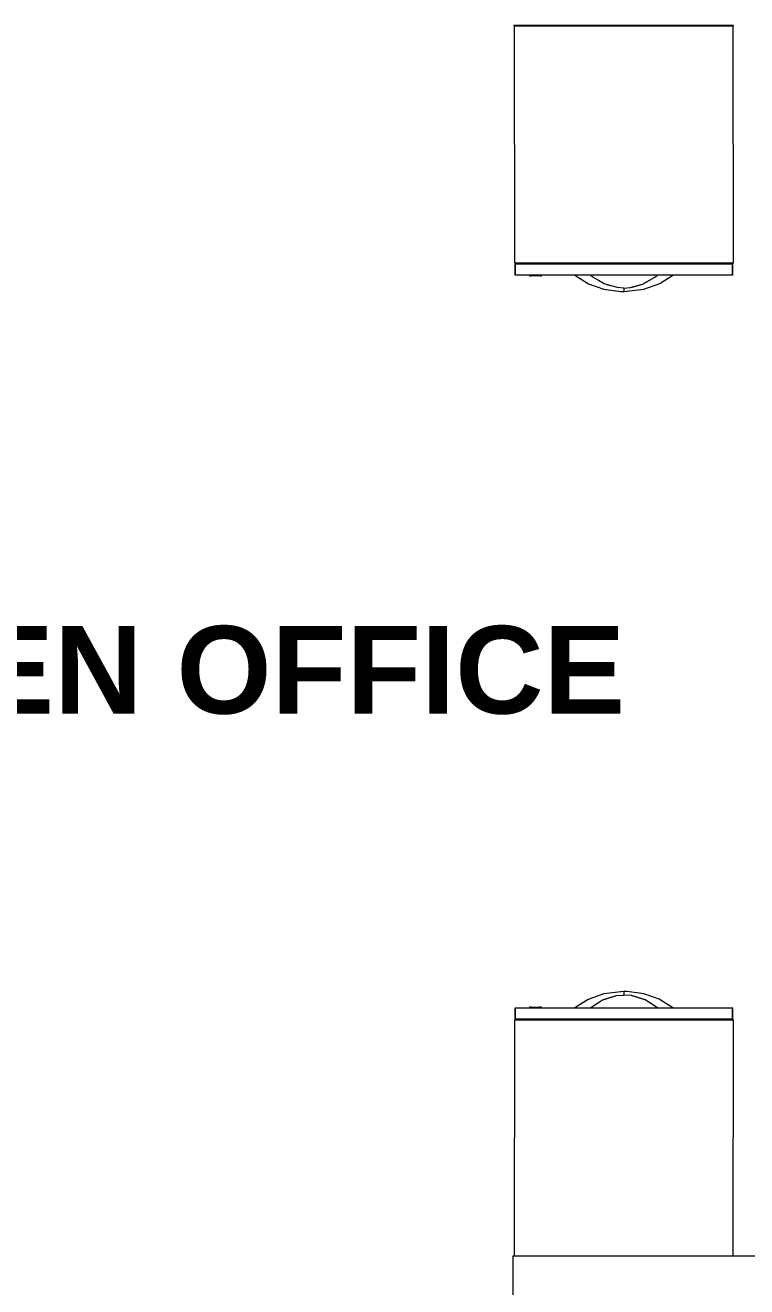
# Model space of a CAD drawing. Header units: inches. Extents: x 920 to 2661, y -647 to 1865.
# Drawn here: x 2440.2 to 2489.6, y 973.5 to 1060 of the extents above; entities that cross this region are included whole.
import ezdxf

# ---------------------------------------------------------------- set-up
doc = ezdxf.new("R2010")
doc.units = ezdxf.units.IN
doc.header["$MEASUREMENT"] = 0
doc.layers.add('A-AREA-IDEN', color=2, linetype='Continuous', lineweight=9)
doc.layers.add('I-FURN', color=30, linetype='Continuous', lineweight=9)
doc.styles.add('Swis721 Lt BT_B', font='', dxfattribs={"height": 6})
doc.styles.get('Swis721 Lt BT_B').set_extended_font_data('Swis721 Lt BT', bold=True)

# ---------------------------------------------------------------- blocks, each defined once
blk = doc.blocks.new('Steelcase Turnstone - Bivi - Table - Table Top - 60__ W-V23-FIRST FLOOR CONSTRUCTION')
at = {"layer": 'I-FURN'}
for p, q in [((0, -11.677), (0, 0)), ((0, 0), (58, 0)), ((58, 0), (58, -12.468)), ((23.97, -25.875), (34.141, -25.875)), ((20.25, -28.625), (22.314, -26.561)), ((35.607, -26.482), (37.75, -28.625)), ((5.474, -28.625), (0, -28.625)), ((20.25, -28.625), (10.402, -28.625)), ((47.474, -28.625), (37.75, -28.625)), ((58, -28.625), (52.402, -28.625))]:
    blk.add_line(p, q, dxfattribs=at)
for centre, radius, start, end in [((23.97, -28.216), 2.341, 90, 135), ((34.141, -27.948), 2.073, 44.99998, 90)]:
    blk.add_arc(centre, radius, start, end, dxfattribs=at)
blk = doc.blocks.new('HON - Contain - Mobile Pedestal M Fronts BF - 18_ D-V28-FIRST FLOOR CONSTRUCTION')
at = {"layer": 'I-FURN'}
for p, q in [((-7.5, 8.019), (-7.5, -8.149)), ((7.5, -8.149), (7.5, 8.023)), ((-7.437, -8.149), (-7.5, -8.149)), ((-7.455, -8.211), (-7.455, -8.976)), ((-7.455, -8.211), (-7.455, -8.976)), ((-7.455, -8.211), (-7.455, -8.211)), ((-7.453, -8.211), (-7.447, -8.211)), ((-7.449, -8.211), (-7.449, -8.976)), ((-7.449, -8.211), (-7.449, -8.976)), ((-7.444, -8.211), (-7.449, -8.211)), ((-7.449, -8.211), (-7.394, -8.211)), ((-7.449, -8.976), (-7.449, -8.211)), ((-7.449, -8.211), (-7.449, -8.976)), ((7.437, -8.149), (-7.437, -8.149)), ((-7.394, -8.211), (7.4, -8.211)), ((7.4, -8.211), (7.455, -8.211)), ((7.5, -8.149), (7.437, -8.149)), ((7.455, -8.211), (7.453, -8.211)), ((7.455, -8.976), (7.455, -8.211)), ((7.455, -8.211), (7.455, -8.976)), ((7.455, -8.976), (7.455, -8.211)), ((7.455, -8.976), (7.455, -8.211)), ((7.455, -8.211), (7.455, -8.211)), ((-7.455, -8.976), (-7.455, -8.976)), ((-7.447, -8.976), (-7.453, -8.976)), ((-7.394, -8.976), (-7.449, -8.976)), ((-7.449, -8.976), (-7.444, -8.976)), ((7.4, -8.976), (-7.394, -8.976)), ((-3.347, -8.979), (-3.343, -8.976)), ((-3.347, -8.979), (-3.292, -9.014)), ((-3.317, -8.976), (-3.343, -8.976)), ((-2.296, -8.976), (-1.783, -9.31)), ((2.296, -8.976), (1.783, -9.31)), ((5.642, -8.976), (5.642, -9.023)), ((5.642, -9.023), (5.763, -9.023)), ((6.468, -9.023), (5.642, -9.023)), ((6.347, -9.023), (6.468, -9.023)), ((6.468, -9.023), (6.468, -8.976)), ((7.455, -8.976), (7.4, -8.976)), ((7.453, -8.976), (7.455, -8.976)), ((7.455, -8.976), (7.455, -8.976)), ((-1.358, -9.552), (-0.558, -9.807)), ((1.415, -9.534), (0.579, -9.8))]:
    blk.add_line(p, q, dxfattribs=at)
at = {"layer": 'I-FURN', "flags": 128}
for points in [[(-3.347, -8.979), (-2.415, -9.572), (-1.371, -9.939), (-0.225, -10.088), (0, -10.095)], [(-2.296, -8.976), (-1.459, -9.52), (-0.526, -9.817), (0, -9.855)], [(2.296, -8.976), (1.459, -9.52), (0.526, -9.817), (0, -9.855)], [(0, -10.095), (1.362, -9.941), (2.455, -9.553), (3.347, -8.979)], [(2.33, -9.597), (2.455, -9.553), (3.347, -8.979)], [(-2.462, -9.543), (-2.415, -9.572), (-2.331, -9.602)], [(-1.421, -9.921), (-1.371, -9.939), (-1.183, -9.963)], [(-0.384, -10.067), (-0.225, -10.088), (0, -10.095)], [(1.281, -9.95), (1.362, -9.941), (1.446, -9.911)]]:
    blk.add_lwpolyline(points, dxfattribs=at)
at = {"layer": 'I-FURN'}
for points, knots in [([(3.317, -8.976), (3.318, -8.976), (3.324, -8.976), (3.332, -8.976), (3.339, -8.976), (3.345, -8.976), (3.345, -8.976), (3.343, -8.976)], [0.8888889, 0.8888889, 0.8888889, 0.8888889, 0.8958333, 0.9166667, 0.9375, 0.9583333, 1, 1, 1, 1]), ([(0, -9.9), (0, -9.897), (0, -9.89), (0, -9.883), (0, -9.878), (0, -9.877)], [0, 0, 0, 0, 0.363636, 0.727273, 1, 1, 1, 1]), ([(0, -9.897), (0, -9.895), (0, -9.89), (0, -9.883), (0, -9.88), (0, -9.878)], [0.0909091, 0.0909091, 0.0909091, 0.0909091, 0.3636364, 0.7272727, 0.9090909, 0.9090909, 0.9090909, 0.9090909]), ([(0, -9.975), (0, -9.962), (0, -9.941), (0, -9.92), (0, -9.908), (0, -9.902), (0, -9.9)], [0, 0, 0, 0, 0.5, 0.75, 0.875, 1, 1, 1, 1]), ([(0, -10.094), (0, -10.094), (0, -10.087), (0, -10.054), (0, -10.005), (0, -9.975)], [0.3333333, 0.3333333, 0.3333333, 0.3333333, 0.4444444, 0.6666667, 1, 1, 1, 1])]:
    blk.add_open_spline(points, degree=3, knots=knots, dxfattribs=at)
for points in [[(3.344, -8.976), (3.345, -8.976), (3.345, -8.976), (3.343, -8.976)], [(0, -9.877), (0, -9.871), (0, -9.862), (0, -9.857), (0, -9.856)], [(0, -9.876), (0, -9.882), (0, -9.888), (0, -9.895)], [(0, -9.876), (0, -9.882), (0, -9.888), (0, -9.895)]]:
    blk.add_open_spline(points, degree=3, dxfattribs=at)
blk = doc.blocks.new('HON - Contain - Mobile Pedestal M Fronts BF - 18_ D-4497307-FIRST FLOOR CONSTRUCTION')
at = {"layer": 'I-FURN'}
for p, q in [((-1.37, 9.548), (-1.743, 9.335)), ((-0.502, 9.812), (-1.137, 9.64)), ((0.372, 9.834), (0.432, 9.831)), ((0.526, 9.806), (1.182, 9.627)), ((1.344, 9.563), (1.743, 9.335)), ((-7.455, 8.976), (-7.455, 8.211)), ((-7.455, 8.976), (-7.455, 8.211)), ((-7.455, 8.976), (-7.455, 8.976)), ((-7.453, 8.976), (-7.447, 8.976)), ((-7.449, 8.976), (-7.449, 8.211)), ((-7.449, 8.976), (-7.449, 8.211)), ((-7.444, 8.976), (-7.449, 8.976)), ((-7.449, 8.976), (-7.394, 8.976)), ((-7.449, 8.211), (-7.449, 8.976)), ((-7.449, 8.976), (-7.449, 8.211)), ((-7.394, 8.976), (7.4, 8.976)), ((-3.289, 9.017), (-3.347, 8.979)), ((-3.343, 8.976), (-3.347, 8.979)), ((-3.343, 8.976), (-3.317, 8.976)), ((-2.242, 9.021), (-2.298, 8.976)), ((2.242, 9.021), (2.298, 8.976)), ((5.642, 9.023), (5.642, 8.976)), ((5.642, 9.023), (6.468, 9.023)), ((5.763, 9.023), (5.642, 9.023)), ((6.468, 9.023), (6.347, 9.023)), ((6.468, 8.976), (6.468, 9.023)), ((7.4, 8.976), (7.455, 8.976)), ((7.455, 8.976), (7.453, 8.976)), ((7.455, 8.211), (7.455, 8.976)), ((7.455, 8.976), (7.455, 8.211)), ((7.455, 8.211), (7.455, 8.976)), ((7.455, 8.211), (7.455, 8.976)), ((7.455, 8.976), (7.455, 8.976)), ((-7.5, 8.149), (-7.5, -8.107)), ((-7.5, 8.149), (-7.437, 8.149)), ((-7.455, 8.211), (-7.455, 8.211)), ((-7.447, 8.211), (-7.453, 8.211)), ((-7.394, 8.211), (-7.449, 8.211)), ((-7.449, 8.211), (-7.444, 8.211)), ((-7.437, 8.149), (7.437, 8.149)), ((7.4, 8.211), (-7.394, 8.211)), ((7.455, 8.211), (7.4, 8.211)), ((7.437, 8.149), (7.5, 8.149)), ((7.453, 8.211), (7.455, 8.211)), ((7.455, 8.211), (7.455, 8.211)), ((7.5, -8.107), (7.5, 8.149)), ((-7.5, -8.149), (-7.5, -8.107)), ((-7.437, -8.107), (-7.5, -8.107)), ((7.5, -8.149), (-7.5, -8.149)), ((7.437, -8.107), (-7.437, -8.107)), ((7.5, -8.107), (7.437, -8.107)), ((7.5, -8.107), (7.5, -8.149))]:
    blk.add_line(p, q, dxfattribs=at)
at = {"layer": 'I-FURN', "flags": 128}
for points in [[(0, 10.095), (-1.362, 9.941), (-2.455, 9.553), (-3.347, 8.979)], [(-2.386, 9.577), (-2.455, 9.553), (-2.486, 9.533)], [(0, 9.855), (-0.432, 9.831), (-1.275, 9.602), (-2.116, 9.121), (-2.298, 8.976)], [(-1.215, 9.958), (-1.362, 9.941), (-1.414, 9.923)], [(0.35, 10.072), (0.225, 10.088), (0, 10.095)], [(3.347, 8.979), (2.415, 9.572), (1.371, 9.939), (0.225, 10.088), (0, 10.095)], [(0, 9.855), (0.432, 9.831), (1.275, 9.602), (2.116, 9.121), (2.298, 8.976)], [(1.459, 9.908), (1.371, 9.939), (1.276, 9.951)], [(3.347, 8.979), (2.415, 9.572), (2.3, 9.613)]]:
    blk.add_lwpolyline(points, dxfattribs=at)
at = {"layer": 'I-FURN'}
for points, knots in [([(0, 9.975), (0, 9.995), (0, 10.024), (0, 10.057), (0, 10.082), (0, 10.093), (0, 10.094)], [0, 0, 0, 0, 0.2222222, 0.3333333, 0.4444444, 0.6666667, 0.6666667, 0.6666667, 0.6666667]), ([(0, 9.9), (0, 9.902), (0, 9.908), (0, 9.917), (0, 9.926), (0, 9.938), (0, 9.955), (0, 9.968), (0, 9.975)], [0, 0, 0, 0, 0.125, 0.25, 0.375, 0.5, 0.75, 1, 1, 1, 1]), ([(0, 9.877), (0, 9.879), (0, 9.884), (0, 9.892), (0, 9.897), (0, 9.9)], [0, 0, 0, 0, 0.363636, 0.727273, 1, 1, 1, 1]), ([(0, 9.878), (0, 9.88), (0, 9.885), (0, 9.891), (0, 9.896), (0, 9.897)], [0.0909091, 0.0909091, 0.0909091, 0.0909091, 0.3636364, 0.7272727, 0.9090909, 0.9090909, 0.9090909, 0.9090909]), ([(3.343, 8.976), (3.345, 8.976), (3.345, 8.976), (3.341, 8.976), (3.334, 8.976), (3.326, 8.976), (3.321, 8.976), (3.318, 8.976), (3.317, 8.976)], [0, 0, 0, 0, 0.0277778, 0.0555556, 0.0833333, 0.0972222, 0.1041667, 0.1111111, 0.1111111, 0.1111111, 0.1111111]), ([(3.343, 8.976), (3.345, 8.976), (3.345, 8.976), (3.344, 8.976), (3.344, 8.976)], [0, 0, 0, 0, 0.02777778, 0.03257777, 0.03257777, 0.03257777, 0.03257777])]:
    blk.add_open_spline(points, degree=3, knots=knots, dxfattribs=at)
for points in [[(0, 9.895), (0, 9.888), (0, 9.882), (0, 9.876)], [(0, 9.895), (0, 9.888), (0, 9.882), (0, 9.876)], [(0, 9.856), (0, 9.859), (0, 9.866), (0, 9.877)]]:
    blk.add_open_spline(points, degree=3, dxfattribs=at)

msp = doc.modelspace()

# ---------------------------------------------------------------- block references
at = {"layer": 'I-FURN'}
for name, p, rotation in [('HON - Contain - Mobile Pedestal M Fronts BF - 18_ D-4497307-FIRST FLOOR CONSTRUCTION', (2481.214, 1051.817), 180.0174926552376), ('HON - Contain - Mobile Pedestal M Fronts BF - 18_ D-V28-FIRST FLOOR CONSTRUCTION', (2481.214, 983.659), 179.9825073447625)]:
    msp.add_blockref(name, p, dxfattribs=dict(at, rotation=rotation))
msp.add_blockref('Steelcase Turnstone - Bivi - Table - Table Top - 60__ W-V23-FIRST FLOOR CONSTRUCTION', (2473.646, 975.638), dxfattribs=at)

# ---------------------------------------------------------------- texts
at = {"layer": 'A-AREA-IDEN', "insert": (2424.498, 1018.801), "char_height": 6, "width": 68.074, "attachment_point": 1, "style": 'Swis721 Lt BT_B'}
msp.add_mtext('OPEN OFFICE', dxfattribs=at)

doc.saveas('drawing.dxf')
